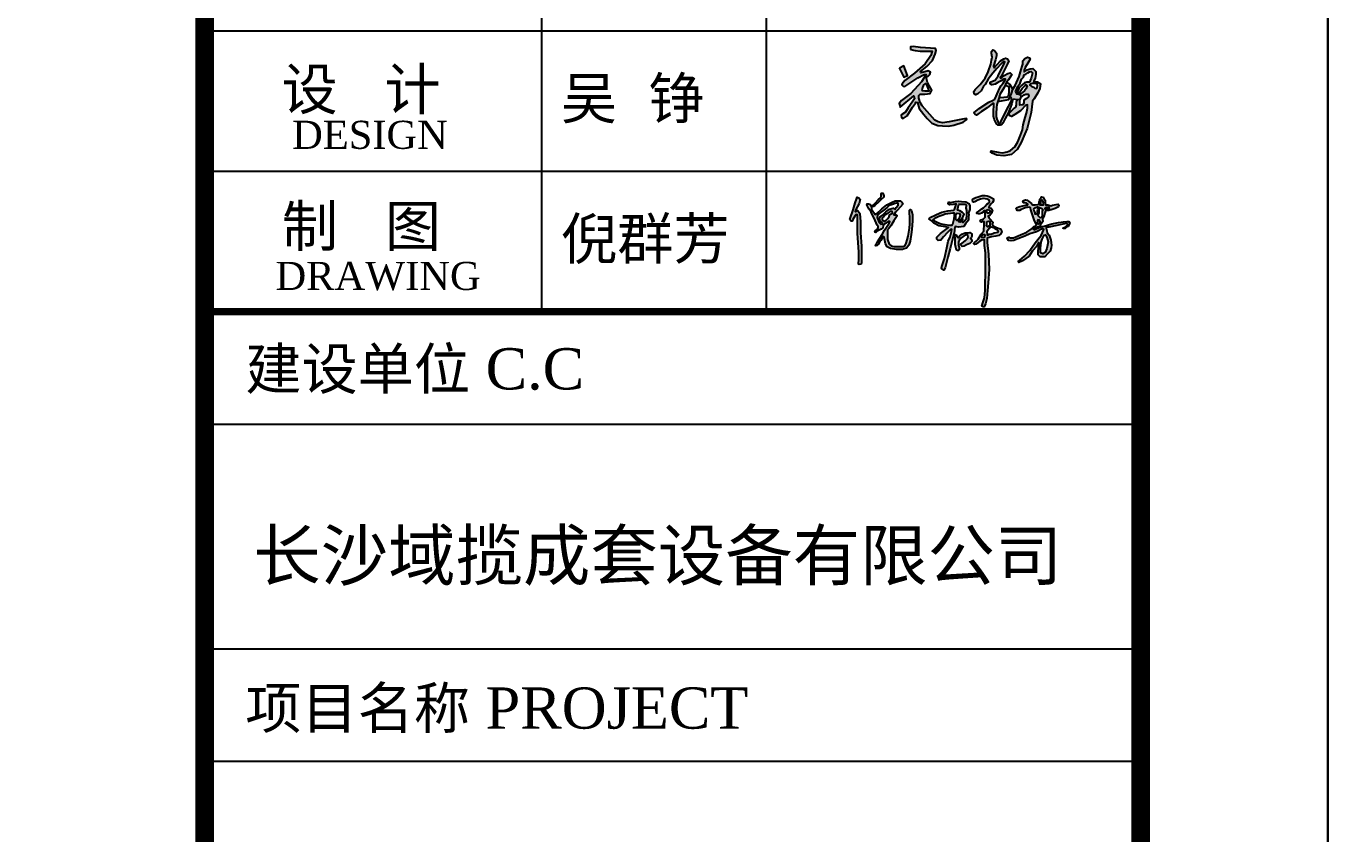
# Model space of a CAD drawing. Extents: x 498328 to 716449, y -893371 to -467753.
# Drawn here: x 603774 to 610727, y -814671 to -810355 of the extents above; entities that cross this region are included whole.
import ezdxf

# ---------------------------------------------------------------- set-up
doc = ezdxf.new("R2010")
doc.units = 0
doc.header["$LTSCALE"] = 1000
doc.layers.get('0').update_dxf_attribs({"linetype": 'CONTINUOUS'})
for name, color, linetype in [('PUB_TITLE', 4, 'CONTINUOUS'), ('TK-PUBLIC', 7, 'CONTINUOUS'), ('通用-图框C-SHET', 141, 'CONTINUOUS')]:
    doc.layers.add(name, color=color, linetype=linetype)
doc.layers.add('yichutu', color=7, linetype='CONTINUOUS', true_color=0xffffff, plot=False)
doc.styles.add('标识1', font='times.ttf')

# ---------------------------------------------------------------- blocks, each defined once
blk = doc.blocks.new('yct-841-594-84100-59400-100-1000.0')
at = {"layer": 'yichutu', "color": 7, "true_color": 0xffffff}
blk.add_lwpolyline([(0, 0), (0, 59400), (84100, 59400), (84100, 0)], close=True, dxfattribs=at)
blk = doc.blocks.new('吴铮')
h = blk.add_hatch(color=256)
h.dxf.hatch_style = 1
h.paths.add_polyline_path([(6155, -937), (6177, -886), (6184, -856), (6181, -837), (6055, -830), (5994, -820), (5971, -824), (5971, -847), (6011, -855), (6051, -859), (6152, -861), (6141, -895), (6094, -966), (6005, -1044), (5924, -1104), (5902, -1134), (5899, -1141), (5911, -1152), (5925, -1155), (6031, -1083), (6085, -1056), (6101, -1056), (6063, -1117), (5974, -1213), (5897, -1273), (5877, -1298), (5885, -1328), (6000, -1233), (6005, -1257), (5953, -1334), (5929, -1370), (5899, -1390), (5894, -1396), (5897, -1415), (5911, -1421), (5944, -1399), (5989, -1328), (6012, -1293), (6016, -1287), (6029, -1289), (6044, -1339), (6083, -1388), (6111, -1422), (6148, -1460), (6198, -1482), (6239, -1483), (6287, -1486), (6333, -1478), (6410, -1452), (6440, -1431), (6436, -1421), (6391, -1431), (6350, -1439), (6294, -1451), (6237, -1457), (6202, -1449), (6174, -1436), (6069, -1316), (6053, -1290), (6042, -1253), (6042, -1231), (6053, -1218), (6091, -1219), (6136, -1214), (6149, -1186), (6128, -1147), (6114, -1123), (6107, -1099), (6106, -1079), (6122, -1066), (6133, -1056), (6137, -1035), (6118, -1025), (6092, -1033), (6057, -1041), (6055, -1031), (6108, -987)])
h.paths.add_polyline_path([(6095, -1130), (6107, -1141), (6119, -1170), (6127, -1191), (6113, -1192), (6092, -1192), (6065, -1188), (6069, -1172), (6081, -1140)], flags=16)
h.paths.add_polyline_path([(5916, -983), (5878, -1001), (5916, -1077), (5945, -1063)], flags=17)
h = blk.add_hatch(color=256)
h.dxf.hatch_style = 1
h.paths.add_polyline_path([(6691, -1005), (6727, -966), (6744, -948), (6759, -948), (6751, -972), (6721, -1024), (6702, -1066), (6677, -1101), (6656, -1110), (6637, -1118), (6637, -1133), (6649, -1141), (6678, -1136), (6699, -1123), (6727, -1107), (6750, -1093), (6765, -1094), (6744, -1128), (6725, -1149), (6706, -1191), (6674, -1262), (6655, -1273), (6624, -1287), (6545, -1338), (6502, -1373), (6503, -1379), (6510, -1388), (6523, -1393), (6533, -1387), (6565, -1365), (6611, -1334), (6656, -1298), (6668, -1298), (6667, -1311), (6664, -1361), (6664, -1403), (6669, -1427), (6689, -1468), (6704, -1479), (6719, -1479), (6730, -1474), (6741, -1461), (6762, -1422), (6789, -1373), (6818, -1296), (6826, -1261), (6865, -1266), (6883, -1265), (6896, -1237), (6887, -1226), (6869, -1219), (6857, -1216), (6848, -1199), (6867, -1156), (6885, -1127), (6898, -1094), (6914, -1076), (6921, -1059), (6935, -1051), (6951, -1042), (6965, -1034), (6978, -1031), (6989, -1041), (6984, -1064), (6977, -1085), (6970, -1106), (6967, -1118), (6941, -1120), (6922, -1125), (6901, -1145), (6876, -1170), (6861, -1207), (6857, -1216), (6869, -1219), (6881, -1206), (6902, -1172), (6924, -1150), (6934, -1139), (6945, -1150), (6936, -1173), (6922, -1190), (6896, -1214), (6887, -1226), (6896, -1237), (6905, -1236), (6920, -1225), (6933, -1218), (6953, -1218), (6958, -1234), (6953, -1243), (6938, -1255), (6918, -1268), (6916, -1294), (6910, -1308), (6883, -1312), (6883, -1283), (6883, -1265), (6865, -1266), (6857, -1283), (6857, -1308), (6849, -1328), (6831, -1342), (6791, -1381), (6800, -1401), (6815, -1405), (6841, -1390), (6888, -1357), (6933, -1310), (6948, -1308), (6948, -1337), (6938, -1377), (6928, -1415), (6911, -1474), (6905, -1517), (6888, -1561), (6866, -1617), (6843, -1658), (6807, -1690), (6778, -1701), (6740, -1708), (6703, -1702), (6659, -1695), (6643, -1691), (6640, -1700), (6652, -1711), (6691, -1728), (6749, -1734), (6813, -1723), (6862, -1682), (6895, -1622), (6925, -1551), (6944, -1505), (6977, -1371), (6990, -1278), (7002, -1259), (7034, -1207), (7050, -1172), (7056, -1134), (7029, -1116), (7000, -1116), (7001, -1108), (7011, -1089), (7016, -1053), (7017, -1029), (6991, -1006), (6970, -1007), (6946, -1016), (6919, -1033), (6921, -1018), (6928, -996), (6949, -959), (6970, -926), (6965, -917), (6947, -910), (6925, -922), (6910, -942), (6910, -968), (6904, -985), (6894, -1013), (6878, -1071), (6845, -1147), (6824, -1178), (6813, -1213), (6802, -1239), (6814, -1254), (6813, -1271), (6788, -1322), (6751, -1396), (6724, -1451), (6717, -1460), (6705, -1460), (6699, -1448), (6693, -1429), (6685, -1407), (6685, -1380), (6688, -1334), (6691, -1306), (6699, -1280), (6710, -1246), (6718, -1222), (6753, -1163), (6773, -1119), (6789, -1100), (6816, -1054), (6802, -1041), (6783, -1046), (6753, -1064), (6735, -1077), (6723, -1086), (6719, -1078), (6731, -1065), (6744, -1039), (6760, -1006), (6780, -965), (6791, -942), (6782, -925), (6765, -919), (6751, -924), (6723, -942), (6691, -973), (6670, -999), (6663, -989), (6665, -986), (6681, -932), (6690, -899), (6688, -878), (6673, -854), (6659, -850), (6646, -862), (6647, -881), (6652, -911), (6647, -934), (6642, -970), (6618, -1033), (6593, -1085), (6552, -1139), (6510, -1179), (6500, -1198), (6503, -1215), (6516, -1225), (6532, -1215), (6561, -1190), (6579, -1152), (6594, -1138), (6618, -1093), (6658, -1045)])
h.paths.add_polyline_path([(6966, -1145), (6972, -1135), (6988, -1131), (7008, -1131), (7027, -1135), (7031, -1146), (7029, -1166), (7022, -1171), (7008, -1169), (7000, -1162), (6984, -1155), (6967, -1145)], flags=0)
h.paths.add_polyline_path([(7031, -1146), (7027, -1135), (7008, -1131), (6988, -1131), (6972, -1135), (6966, -1145), (6967, -1145), (6984, -1155), (7000, -1162), (7008, -1169), (7022, -1171), (7029, -1166)], flags=16)
h = blk.add_hatch(color=256)
h.dxf.hatch_style = 1
h.paths.add_polyline_path([(6824, -1178), (6813, -1162), (6801, -1138), (6773, -1119), (6762, -1144), (6791, -1154), (6791, -1185), (6791, -1209), (6786, -1236), (6776, -1244), (6750, -1248), (6708, -1252), (6699, -1281), (6791, -1263), (6799, -1245), (6813, -1213)])
for points in [[(5971, -847), (6011, -855), (6051, -859), (6152, -861), (6141, -895), (6094, -966), (6005, -1044), (5924, -1104), (5902, -1134), (5899, -1141), (5911, -1152), (5925, -1155), (6031, -1083), (6085, -1056), (6101, -1056), (6063, -1117), (5974, -1213), (5897, -1273), (5877, -1298), (5884, -1323), (5885, -1328), (6000, -1233), (6005, -1257), (5953, -1334), (5929, -1370), (5899, -1390), (5894, -1396), (5897, -1415), (5911, -1421), (5944, -1399), (5989, -1328), (6012, -1293), (6016, -1287), (6029, -1289), (6044, -1339), (6083, -1388), (6111, -1422), (6148, -1460), (6198, -1482), (6239, -1483), (6287, -1486), (6333, -1478), (6410, -1452), (6440, -1431), (6436, -1421), (6391, -1431), (6350, -1439), (6294, -1451), (6237, -1457), (6202, -1449), (6174, -1436), (6069, -1316), (6053, -1290), (6042, -1253), (6042, -1231), (6053, -1218), (6091, -1219), (6136, -1214), (6149, -1186), (6128, -1147), (6114, -1123), (6107, -1099), (6106, -1079), (6122, -1066), (6133, -1056), (6137, -1035), (6118, -1025), (6092, -1033), (6057, -1041), (6055, -1031), (6108, -987), (6155, -937), (6177, -886), (6184, -856), (6181, -837), (6055, -830), (5994, -820), (5971, -824), (5971, -847)], [(6826, -1261), (6818, -1296), (6789, -1373), (6762, -1422), (6741, -1461), (6730, -1474), (6719, -1479), (6704, -1479), (6689, -1468), (6669, -1427), (6664, -1403), (6664, -1361), (6667, -1311), (6668, -1298), (6656, -1298), (6611, -1334), (6565, -1365), (6533, -1387), (6523, -1393), (6510, -1388), (6503, -1379), (6502, -1373), (6545, -1338), (6624, -1287), (6655, -1273), (6674, -1262), (6706, -1191), (6725, -1149), (6744, -1128), (6765, -1094), (6750, -1093), (6727, -1107), (6699, -1123), (6678, -1136), (6649, -1141), (6637, -1133), (6637, -1118), (6656, -1110), (6677, -1101), (6702, -1066), (6721, -1024), (6751, -972), (6759, -948), (6744, -948), (6727, -966), (6691, -1005), (6658, -1045), (6618, -1093), (6594, -1138), (6579, -1152), (6561, -1190), (6532, -1215), (6516, -1225), (6503, -1215), (6500, -1198), (6510, -1179), (6552, -1139), (6593, -1085), (6618, -1033), (6642, -970), (6647, -934), (6652, -911), (6647, -881), (6646, -862)], [(6646, -862), (6659, -850), (6673, -854), (6688, -878), (6690, -899), (6681, -932), (6665, -986), (6663, -989), (6670, -999), (6691, -973), (6723, -942), (6751, -924), (6765, -919), (6782, -925), (6791, -942), (6780, -965), (6760, -1006), (6744, -1039), (6731, -1065), (6719, -1078), (6723, -1086), (6735, -1077), (6753, -1064), (6783, -1046), (6802, -1041), (6816, -1054), (6789, -1100), (6773, -1119), (6753, -1163), (6718, -1222), (6710, -1246), (6699, -1280), (6691, -1306), (6688, -1334), (6685, -1380), (6685, -1407), (6693, -1429), (6699, -1448), (6705, -1460), (6717, -1460), (6724, -1451), (6751, -1396), (6788, -1322), (6813, -1271), (6814, -1254)], [(6773, -1119), (6801, -1138), (6813, -1162), (6824, -1178), (6845, -1147), (6878, -1071), (6894, -1013), (6904, -985), (6910, -968), (6910, -942), (6925, -922), (6947, -910), (6965, -917), (6970, -926), (6949, -959), (6928, -996), (6921, -1018), (6919, -1033), (6946, -1016), (6970, -1007), (6991, -1006), (7017, -1029), (7016, -1053), (7011, -1089), (7001, -1108), (7000, -1116), (7029, -1116), (7056, -1134), (7050, -1172), (7034, -1207), (7002, -1259), (6990, -1278), (6977, -1371), (6944, -1505), (6925, -1551), (6895, -1622), (6862, -1682), (6813, -1723), (6749, -1734), (6691, -1728), (6652, -1711), (6640, -1700), (6643, -1691), (6659, -1695), (6703, -1702), (6740, -1708), (6778, -1701), (6807, -1690), (6843, -1658), (6866, -1617), (6888, -1561), (6905, -1517), (6911, -1474), (6928, -1415), (6938, -1377), (6948, -1337), (6948, -1308), (6933, -1310), (6888, -1357), (6841, -1390), (6815, -1405), (6800, -1401), (6791, -1381), (6831, -1342), (6849, -1328), (6857, -1308), (6857, -1283), (6865, -1266), (6826, -1261)], [(5877, -998), (5916, -1077), (5945, -1063), (5916, -983), (5878, -1001)], [(6848, -1199), (6867, -1156), (6885, -1127), (6898, -1094), (6914, -1076), (6921, -1059), (6935, -1051), (6951, -1042), (6965, -1034), (6978, -1031), (6989, -1041), (6984, -1064), (6977, -1085), (6970, -1106), (6967, -1118), (6941, -1120), (6922, -1125), (6901, -1145), (6876, -1170), (6861, -1207), (6857, -1216), (6869, -1219), (6881, -1206), (6902, -1172), (6924, -1150), (6934, -1139), (6945, -1150), (6936, -1173), (6922, -1190), (6896, -1214), (6887, -1226), (6896, -1237), (6905, -1236), (6920, -1225), (6933, -1218), (6953, -1218), (6958, -1234), (6953, -1243), (6938, -1255), (6918, -1268), (6916, -1294), (6910, -1308), (6883, -1312), (6883, -1283), (6883, -1265), (6865, -1266)], [(6065, -1188), (6092, -1192), (6113, -1192), (6127, -1191), (6119, -1170), (6107, -1141), (6095, -1130), (6081, -1140), (6069, -1172), (6065, -1188)], [(6699, -1281), (6791, -1263), (6799, -1245), (6813, -1213), (6824, -1178)], [(6762, -1144), (6791, -1154), (6791, -1185), (6791, -1209), (6786, -1236), (6776, -1244), (6750, -1248), (6718, -1251), (6708, -1252)], [(6967, -1145), (6984, -1155), (7000, -1162), (7008, -1169), (7022, -1171), (7029, -1166), (7031, -1146), (7027, -1135), (7008, -1131), (6988, -1131), (6972, -1135), (6966, -1145), (6967, -1145)], [(6814, -1254), (6802, -1239)], [(6848, -1199), (6857, -1216)], [(6887, -1226), (6869, -1219)], [(6896, -1237), (6883, -1265)]]:
    blk.add_lwpolyline(points)
blk = doc.blocks.new('倪群芳')
h = blk.add_hatch(color=256)
h.dxf.hatch_style = 1
h.paths.add_polyline_path([(8800.5, -1122.3), (8809.7, -1122.8), (8811.2, -1135.4), (8811.7, -1167.2), (8811.7, -1261.6), (8816.8, -1328.1), (8820.3, -1400.6), (8819.3, -1453), (8817.7, -1488.6), (8822.9, -1491.3), (8837.3, -1490.7), (8839.9, -1480.7), (8840.2, -1428.5), (8840.2, -1356.2), (8833.5, -1257.9), (8833.5, -1175.8), (8829.1, -1113.8), (8815.1, -1095.9), (8807.6, -1090.5), (8801.9, -1098.4), (8793.7, -1098.4), (8799.2, -1083), (8822.7, -1039.9), (8829.9, -1009.7), (8821.5, -996.4), (8808.8, -991.9), (8803.1, -1008.4), (8793.7, -1035.1), (8778.8, -1085.6), (8754.5, -1158.4), (8764.3, -1171.7), (8772.5, -1170), (8776.6, -1159.6), (8792, -1132.9)])
h.paths.add_polyline_path([(8915.3, -1064.7), (8929.1, -1062.5), (8938.3, -1055.7), (8965.7, -1030.2), (8984.2, -1013.4), (9006, -993.8), (9006, -982.8), (9001, -968.1), (8999.3, -963.7), (8987.5, -963.7), (8987.4, -971.3), (8987.4, -985.8), (8982.7, -995.4), (8965.1, -1012.5), (8940.6, -1036.4), (8928.4, -1048.6), (8912.7, -1056), (8908.3, -1054), (8902.1, -1044.8), (8892.9, -1041.5), (8882.9, -1043), (8879.1, -1050.4), (8884.6, -1059.5), (8895.9, -1078.9), (8913, -1103.8), (8940.7, -1166.2), (8955.6, -1199.9), (8962.8, -1210.8), (8962.8, -1220.8), (8955.3, -1231.5), (8943.1, -1239.7), (8939.8, -1251.9), (8947.3, -1253.9), (8956.2, -1245.8), (8976.4, -1234.3), (8985.1, -1229.4), (8997.5, -1220.6), (9000.3, -1206.4), (9014.6, -1191.4), (9038.4, -1174.4), (9050.2, -1174.4), (9046.2, -1184.8), (9026.9, -1214.7), (9010.5, -1236.6), (8994.2, -1268.6), (8976.9, -1296.4), (8959, -1325.3), (8949.4, -1343), (8943.5, -1347.2), (8947.5, -1352.9), (8956.5, -1351.2), (8963.4, -1343.2), (8974.4, -1325.4), (8983.5, -1313.4), (8994.8, -1297.3), (8999.7, -1284.3), (9007.8, -1289.7), (9013.5, -1313.1), (9017.5, -1337.7), (9031.2, -1361.4), (9055.3, -1374.4), (9099.2, -1382.1), (9144.4, -1380.3), (9157.5, -1375.8), (9173.1, -1370.4), (9190.5, -1347.9), (9200.7, -1318.8), (9209, -1268.9), (9213.4, -1233), (9217.5, -1169.2), (9217.5, -1123.6), (9211.7, -1091.7), (9200.2, -1085.3), (9195.7, -1090.1), (9195.7, -1105), (9198.4, -1147.6), (9198.4, -1191.4), (9195.6, -1222.5), (9187.2, -1281), (9179.6, -1308.4), (9172.4, -1334.4), (9164.7, -1352.4), (9150.3, -1359.6), (9132.8, -1359.6), (9103.1, -1359.6), (9079.2, -1359.6), (9060.6, -1354.5), (9045.2, -1342.2), (9032.4, -1306.7), (9032.2, -1279.6), (9032.2, -1256), (9034.1, -1236.2), (9041.4, -1227), (9058.8, -1205.2), (9081.4, -1169.4), (9105.8, -1130.9), (9093.8, -1123.2), (9079.6, -1123.2), (9084.8, -1115.8), (9092.5, -1104.9), (9107.6, -1090.2), (9126.2, -1066.1), (9146.4, -1045.4), (9139.4, -1029), (9128.5, -1018.7), (9111.6, -1018.7), (9089.1, -1020.6), (9062.6, -1032.9), (9029.3, -1048.4), (8990.6, -1079.5), (8953.7, -1112.8), (8942.7, -1120.8), (8915.7, -1082.5)])
h.paths.add_polyline_path([(8971.5, -1114.1), (8999.4, -1093.1), (9027.9, -1071.6), (9045.5, -1054.6), (9069.6, -1046.3), (9089.2, -1039.6), (9109.4, -1034.4), (9113.1, -1039.4), (9113.1, -1053), (9097.1, -1068.4), (9090, -1084.3), (9074.2, -1075.5), (9048.5, -1082.9), (9021.9, -1102.1), (8995.7, -1127), (8979, -1139.3), (8974.3, -1152.1), (8978, -1171.8), (8995.3, -1182.5), (8996.1, -1189.8), (8982.7, -1193.6), (8970.9, -1180.7), (8960.6, -1156.3), (8956.2, -1142.5), (8958.6, -1130.3)], flags=16)
h.paths.add_polyline_path([(8993.6, -1145.2), (9006.3, -1135), (9016.3, -1124.7), (9029.2, -1116.8), (9038.9, -1108.3), (9054.2, -1098.9), (9066.9, -1098.9), (9069.5, -1110.5), (9060.1, -1115.9), (9049.5, -1122.1), (9044.5, -1135.3), (9035.4, -1150), (9019.8, -1164.8), (9009.5, -1172.2), (8997.5, -1166.6), (8993.6, -1158.9)], flags=16)
h = blk.add_hatch(color=256)
h.dxf.hatch_style = 1
h.paths.add_polyline_path([(9542.4, -1042.6), (9540.6, -1055.4), (9529.2, -1089.2), (9480.9, -1092.9), (9435.5, -1103.6), (9397.3, -1121.3), (9345.4, -1145.3), (9343.2, -1156.8), (9356.9, -1166.6), (9375.8, -1184.7), (9413.6, -1205.2), (9461.8, -1213.1), (9485.7, -1218.4), (9456.6, -1239.5), (9426.3, -1261.4), (9398, -1290.5), (9398, -1304.3), (9408.4, -1313.8), (9427.9, -1311.9), (9449.5, -1287.5), (9478.9, -1254.2), (9502.6, -1231.2), (9509.4, -1231.6), (9508, -1247.1), (9498.1, -1288.2), (9483.1, -1318.9), (9472.4, -1368.1), (9455.2, -1446.7), (9439.9, -1499.5), (9434.4, -1516.8), (9435.7, -1525.5), (9451.8, -1534.4), (9461.7, -1516.4), (9481.8, -1437.3), (9497.7, -1374.3), (9530.3, -1245.2), (9530.3, -1230.5), (9534.4, -1210), (9560, -1214.9), (9598.5, -1209.8), (9612.8, -1191.5), (9634.3, -1164.1), (9634.3, -1137.6), (9635.9, -1124.8), (9634.4, -1108.8), (9643.5, -1084.6), (9643.5, -1057), (9635.3, -1039.6), (9614.2, -1026.2), (9580.9, -1023.9), (9563.5, -1022.4), (9538.3, -1025.8), (9500.1, -1031.1), (9486.9, -1027.1), (9482.9, -1042), (9494.8, -1048.5), (9520.6, -1046.6)])
h.paths.add_polyline_path([(9563.3, -1045.5), (9585.7, -1045.5), (9606.2, -1045.5), (9617.7, -1053.2), (9614.7, -1073.2), (9620.2, -1091.7), (9620.2, -1122.1), (9615.7, -1155.6), (9603.2, -1171.6), (9595.6, -1181.2), (9587.9, -1175.1), (9592.2, -1158.1), (9585.2, -1148.6), (9595.7, -1135.7), (9601.7, -1119.7), (9589.7, -1106.2), (9569.2, -1094.7), (9551.3, -1090.2), (9558.2, -1064.2)], flags=16)
h.paths.add_polyline_path([(9527.8, -1108.6), (9526.5, -1128.1), (9524.6, -1155.3), (9515.3, -1195.6), (9511.3, -1202.1), (9493.2, -1202.1), (9462.2, -1198.6), (9431.1, -1192.1), (9412, -1185.1), (9396.4, -1179.3), (9383, -1171.6), (9371.8, -1165.1), (9371.8, -1159.7), (9393, -1142.6), (9415.1, -1134), (9442.9, -1123.3), (9460.5, -1116.4), (9481.3, -1113), (9500.8, -1110.6), (9517.8, -1108.6)], flags=16)
h.paths.add_polyline_path([(9549.8, -1112.4), (9567.1, -1115), (9571.7, -1125.1), (9566.1, -1139.9), (9558.9, -1158.7), (9548.3, -1165.7), (9539.4, -1157.4), (9539.4, -1145), (9539.4, -1129.3), (9543.5, -1116)], flags=16)
h.paths.add_polyline_path([(9573.2, -1156.7), (9583.5, -1160.2), (9580.3, -1169.4), (9571.6, -1177.8), (9562.7, -1175.5), (9564.3, -1165.5), (9564.3, -1159.8)], flags=16)
h.paths.add_polyline_path([(9565.6, -1313.2), (9578.1, -1297.2), (9594.4, -1284.8), (9612, -1271.4), (9629.6, -1275), (9631.6, -1289.4), (9627, -1300.1), (9610.4, -1316.5), (9586.7, -1334), (9578.4, -1340.7), (9580.4, -1352.4), (9587.9, -1358.1), (9601.6, -1356.8), (9619.1, -1347.4), (9644.7, -1336.7), (9660, -1322.8), (9659.3, -1308.8), (9648.8, -1297.6), (9655.1, -1291.7), (9659.8, -1281.6), (9659.8, -1264.5), (9644.7, -1254.9), (9630.4, -1257.7), (9608.2, -1257.7), (9583.4, -1266), (9567, -1281.7), (9556.5, -1293.2), (9548.8, -1286.1), (9540, -1270.7), (9532.8, -1269.7), (9532.4, -1276.9), (9535.1, -1300.1), (9535.1, -1315.5), (9535.1, -1343.1), (9540.6, -1367), (9544.8, -1385.6), (9551.5, -1388.6), (9560.5, -1388.6), (9566.5, -1377.5), (9565.9, -1368.7), (9561, -1346.2), (9561, -1324.3)])
h.paths.add_polyline_path([(9753.8, -1308.3), (9753.8, -1350.7), (9760.5, -1405.2), (9760.3, -1512.3), (9758.8, -1685.8), (9752.4, -1738.5), (9743.5, -1769.7), (9734.2, -1802.6), (9741.9, -1806.9), (9751.5, -1805.7), (9759.7, -1783.3), (9770.6, -1743.3), (9775.8, -1685.6), (9781.1, -1627.9), (9787.5, -1529.7), (9782.3, -1415.4), (9772.7, -1328.6), (9772.9, -1296), (9777.1, -1294.5), (9805.7, -1286.6), (9837.4, -1282.4), (9860, -1276.1), (9874.1, -1264.9), (9880.8, -1247.2), (9872.2, -1228.3), (9853.1, -1223.5), (9833.1, -1212.3), (9814.4, -1201.7), (9809.1, -1187.8), (9817.9, -1180.4), (9808.4, -1173.2), (9794.2, -1154.9), (9785.2, -1145.2), (9780.6, -1134), (9792, -1129.3), (9805.5, -1112.4), (9811.9, -1088.4), (9802.6, -1073.1), (9785.7, -1069.2), (9786.4, -1062.4), (9803.1, -1043.3), (9811.7, -1032), (9820.3, -1020.7), (9818.6, -1004.8), (9802.5, -995.7), (9788, -987.4), (9773, -982.3), (9758.9, -980.5), (9736, -980.5), (9719.6, -985), (9706.9, -989.2), (9688.9, -995), (9673.3, -1003.6), (9664.6, -1009.7), (9665.6, -1030.4), (9671.5, -1029.7), (9681.9, -1027.2), (9704.5, -1015.9), (9723.6, -1006.3), (9745.3, -1003.5), (9771.9, -1006.3), (9786.4, -1015.6), (9789.3, -1028.2), (9782.7, -1037), (9769.3, -1045.2), (9757, -1058.4), (9744.6, -1071.7), (9734, -1079.3), (9710.7, -1095.9), (9696.3, -1106.1), (9696.7, -1113.6), (9707.8, -1116.2), (9718.8, -1116.7), (9730.4, -1110.6), (9741.7, -1103.6), (9751.3, -1095), (9759.1, -1095.3), (9758.6, -1114.7), (9758, -1141), (9746.3, -1153.4), (9735.5, -1157.9), (9725.9, -1161.9), (9721.2, -1169.7), (9729.5, -1177.4), (9742, -1174.1), (9751.1, -1176.9), (9751, -1189.8), (9746.7, -1245.8), (9727.4, -1267.7), (9706.1, -1304.2), (9691.4, -1318.4), (9678.2, -1329.7), (9672.3, -1336.6), (9678.4, -1344.8), (9688.2, -1342.3), (9695.8, -1336), (9706.6, -1329.6), (9719, -1318.4), (9730.1, -1311.9)])
h.paths.add_polyline_path([(9749.2, -1292.2), (9742, -1295.4), (9727.8, -1292.7), (9736.4, -1275.1), (9743.6, -1268.8), (9753.1, -1268.8), (9757.6, -1274.6), (9752.2, -1284.1)], flags=16)
h.paths.add_polyline_path([(9773.5, -1243.5), (9789.1, -1220), (9802.8, -1212.8), (9819.5, -1218.9), (9832.5, -1227.9), (9843.3, -1232.3), (9848.4, -1237.2), (9854.7, -1243.4), (9850.8, -1255.8), (9825.6, -1259.4), (9814, -1263.5), (9798.5, -1269), (9785.6, -1270.6), (9775, -1274.8)], flags=16)
h.paths.add_polyline_path([(9775.6, -1212.4), (9767.9, -1205), (9770, -1193.4), (9770.2, -1174), (9783.8, -1170.7), (9793.2, -1176.5), (9793.2, -1190.1), (9792.4, -1204.4), (9785.2, -1208.6)], flags=16)
h.paths.add_polyline_path([(9777, -1112.1), (9769.1, -1106.3), (9769.1, -1094.7), (9771.8, -1087.3), (9779.6, -1085.3), (9788.8, -1088.7), (9795.1, -1094.5), (9791.3, -1104.3), (9785.2, -1112.1)], flags=16)
h = blk.add_hatch(color=256)
h.dxf.hatch_style = 1
h.paths.add_polyline_path([(10192.6, -1229.3), (10190.2, -1236.8), (10182, -1255.2), (10172.8, -1276), (10158, -1293.5), (10129.6, -1331.9), (10087.9, -1387.9), (10048.7, -1429.6), (10014.1, -1459.3), (10003, -1471.1), (10007.8, -1478.5), (10035.8, -1464.7), (10083.2, -1430.4), (10107.7, -1391.2), (10140, -1357.3), (10154.4, -1329.9), (10160, -1333.6), (10160.4, -1346), (10154.4, -1368), (10152, -1394.6), (10152, -1420.5), (10165.7, -1436.2), (10182, -1434.9), (10199.8, -1434.9), (10220.8, -1413.9), (10240.3, -1394.5), (10248.2, -1369.2), (10250.1, -1349.3), (10245.3, -1312.6), (10233.7, -1275.5), (10218.7, -1258.1), (10214.9, -1241.8), (10210.4, -1222.3), (10210.4, -1215.6), (10229.5, -1215.6), (10288.6, -1202.9), (10333.4, -1194.2), (10364.5, -1188.1), (10371.4, -1196.6), (10363.1, -1203.3), (10357.8, -1207.5), (10352.6, -1213.7), (10343.7, -1217.7), (10334.4, -1221.8), (10338.6, -1224.3), (10351.2, -1224.3), (10360.9, -1216.3), (10372.3, -1209.3), (10380.3, -1196.4), (10384.8, -1185.5), (10379.2, -1174.3), (10363.3, -1174.3), (10338.4, -1175.1), (10300.6, -1181.5), (10253, -1189.5), (10195.6, -1208), (10170, -1212.3), (10154.1, -1220.5), (10135.1, -1226.6), (10120.1, -1234.3), (10114.6, -1231.1), (10128.1, -1219.8), (10162.5, -1209.5), (10167, -1199.1), (10174.8, -1187.5), (10184.7, -1172.5), (10182.8, -1157.1), (10193.2, -1141.2), (10199.3, -1110.4), (10204.9, -1094.9), (10229.3, -1092.6), (10246.7, -1087.1), (10277.7, -1076.8), (10301, -1063.6), (10304.7, -1052.5), (10299.4, -1043.7), (10284.4, -1046.9), (10258.2, -1051.5), (10244, -1056.8), (10237.3, -1054.6), (10223.3, -1050), (10204.1, -1050.3), (10204.1, -1046.7), (10203.8, -1031.3), (10203.8, -1013.8), (10193.9, -1001.6), (10188.3, -993.6), (10175.5, -989.5), (10172.3, -996.7), (10163.9, -1006.7), (10162.4, -1016.4), (10159.3, -1030.1), (10157.2, -1042.6), (10151.3, -1047.4), (10129, -1049.7), (10117.2, -1049.4), (10109.6, -1049.4), (10100.3, -1040.4), (10082, -1025.2), (10069.7, -1015.9), (10057.4, -1012.3), (10050.7, -1014), (10043, -1018.1), (10038.2, -1029.3), (10041.1, -1033.7), (10050.7, -1035.5), (10065.3, -1038.3), (10073.5, -1043.9), (10072.2, -1051.6), (10056.6, -1053.2), (10036.5, -1055.9), (10014.7, -1061.1), (9988.8, -1071.1), (9995.4, -1092), (10011.9, -1092.3), (10023.7, -1084.7), (10036.4, -1079.8), (10054.9, -1072.7), (10089.2, -1065.8), (10094, -1070.7), (10097.6, -1086.7), (10106.6, -1115.9), (10120.8, -1161.4), (10139.2, -1197.3), (10130.8, -1205.3), (10118.3, -1209.7), (10097.9, -1229.5), (10066.4, -1251.2), (10019.2, -1271.2), (9967.1, -1293.2), (9951.4, -1295.6), (9941.4, -1293.2), (9932.9, -1288.7), (9926.1, -1290.9), (9921.1, -1294.4), (9923.4, -1302.6), (9930.9, -1313.4), (9949.6, -1317.4), (9971.3, -1315.2), (9988.7, -1306.6), (9999.1, -1302.3), (10051.1, -1281.3), (10089.2, -1265.9), (10139, -1249.7), (10186.6, -1225.6)])
h.paths.add_polyline_path([(10204.8, -1272.5), (10216.2, -1288.7), (10225.8, -1324.9), (10215.3, -1373.9), (10203.4, -1402.6), (10185.9, -1412.1), (10168.4, -1406.8), (10168.4, -1371.8), (10172.6, -1327.6), (10179.9, -1304), (10196.1, -1275.1)], flags=16)
h.paths.add_polyline_path([(10161.1, -1189.1), (10152.5, -1190.9), (10143.9, -1184.5), (10144.8, -1167.2), (10149.1, -1160.1), (10160.1, -1162.3), (10165.4, -1176.9)], flags=16)
h.paths.add_polyline_path([(10165.1, -1146.7), (10155.3, -1136.4), (10147.9, -1128.7), (10156.9, -1108.7), (10156.9, -1092.7), (10155.6, -1077.4), (10160.5, -1069.6), (10153.9, -1067.1), (10148.8, -1083.3), (10146.3, -1096.7), (10144.9, -1112.6), (10141, -1121.5), (10140.5, -1121), (10135, -1119.5), (10127.4, -1118), (10127.4, -1107.9), (10124.3, -1095.9), (10116.4, -1081.7), (10131.5, -1070.4), (10145.8, -1064), (10160.1, -1069.5), (10179.3, -1076.8), (10185.8, -1084), (10180.6, -1097.6), (10180.6, -1132.2), (10175, -1142.5)], flags=16)
h.paths.add_polyline_path([(10211.7, -1084.7), (10201.9, -1081.3), (10202.1, -1073.3), (10211.7, -1067.6), (10228.8, -1067.6), (10235.5, -1073.6), (10227.6, -1082.6)], flags=16)
h.paths.add_polyline_path([(10189, -1051.1), (10177.9, -1051.1), (10166.5, -1051.1), (10166.5, -1043.3), (10169.6, -1038.8), (10170.9, -1027.6), (10173.3, -1018), (10178.4, -1012.9), (10184.2, -1018.7), (10189, -1035.8)], flags=16)
for points in [[(9001, -968.1), (9006, -982.8), (9006, -993.8), (8984.2, -1013.4), (8965.7, -1030.2), (8938.3, -1055.7), (8929.1, -1062.5), (8915.3, -1064.7), (8915.7, -1082.5), (8942.7, -1120.8), (8953.7, -1112.8), (8990.6, -1079.5), (9029.3, -1048.4), (9062.6, -1032.9), (9089.1, -1020.6), (9111.6, -1018.7), (9128.5, -1018.7), (9139.4, -1029), (9146.4, -1045.4), (9126.2, -1066.1), (9107.6, -1090.2), (9092.5, -1104.9), (9084.8, -1115.8), (9079.6, -1123.2), (9093.8, -1123.2), (9105.8, -1130.9), (9081.4, -1169.4), (9058.8, -1205.2), (9041.4, -1227), (9034.1, -1236.2), (9032.2, -1256), (9032.2, -1279.6), (9032.4, -1306.7), (9045.2, -1342.2), (9060.6, -1354.5), (9079.2, -1359.6), (9103.1, -1359.6), (9132.8, -1359.6), (9150.3, -1359.6), (9164.7, -1352.4), (9172.4, -1334.4), (9179.6, -1308.4), (9187.2, -1281), (9195.6, -1222.5), (9198.4, -1191.4), (9198.4, -1147.6), (9195.7, -1105), (9195.7, -1090.1), (9200.2, -1085.3), (9211.7, -1091.7), (9217.5, -1123.6), (9217.5, -1169.2), (9213.4, -1233), (9209, -1268.9), (9200.7, -1318.8), (9190.5, -1347.9), (9173.1, -1370.4), (9157.5, -1375.8), (9144.4, -1380.3), (9099.2, -1382.1), (9055.3, -1374.4), (9031.2, -1361.4), (9017.5, -1337.7), (9013.5, -1313.1), (9007.8, -1289.7), (8999.7, -1284.3), (8994.8, -1297.3), (8983.5, -1313.4), (8974.4, -1325.4), (8963.4, -1343.2), (8956.5, -1351.2), (8947.5, -1352.9), (8943.5, -1347.2), (8949.4, -1343), (8959, -1325.3), (8976.9, -1296.4), (8994.2, -1268.6), (9010.5, -1236.6), (9026.9, -1214.7), (9046.2, -1184.8), (9050.2, -1174.4), (9038.4, -1174.4), (9014.6, -1191.4), (9000.3, -1206.4), (8997.5, -1220.6), (8985.1, -1229.4), (8976.4, -1234.3), (8956.2, -1245.8), (8947.3, -1253.9), (8939.8, -1251.9), (8943.1, -1239.7), (8955.3, -1231.5), (8962.8, -1220.8), (8962.8, -1210.8), (8955.6, -1199.9), (8940.7, -1166.2), (8913, -1103.8), (8895.9, -1078.9), (8884.6, -1059.5), (8879.1, -1050.4), (8882.9, -1043), (8892.9, -1041.5), (8902.1, -1044.8), (8908.3, -1054), (8912.7, -1056), (8928.4, -1048.6), (8940.6, -1036.4), (8965.1, -1012.5), (8982.7, -995.4), (8987.4, -985.8), (8987.4, -971.3), (8987.5, -963.7), (8999.3, -963.7), (9001, -968.1)], [(8754.5, -1158.4), (8778.8, -1085.6), (8793.7, -1035.1), (8803.1, -1008.4), (8808.8, -991.9), (8821.5, -996.4), (8829.9, -1009.7), (8822.7, -1039.9), (8799.2, -1083), (8793.7, -1098.4), (8801.9, -1098.4), (8807.6, -1090.5), (8815.1, -1095.9), (8829.1, -1113.8), (8833.5, -1175.8), (8833.5, -1257.9), (8840.2, -1356.2), (8840.2, -1428.5), (8839.9, -1480.7), (8837.3, -1490.7), (8822.9, -1491.3), (8817.7, -1488.6), (8819.3, -1453), (8820.3, -1400.6), (8816.8, -1328.1), (8811.7, -1261.6), (8811.7, -1167.2), (8811.2, -1135.4), (8809.7, -1122.8), (8800.5, -1122.3), (8792, -1132.9), (8776.6, -1159.6), (8772.5, -1170), (8764.3, -1171.7), (8754.5, -1158.4)], [(8995.3, -1182.5), (8978, -1171.8), (8974.3, -1152.1), (8979, -1139.3), (8995.7, -1127), (9021.9, -1102.1), (9048.5, -1082.9), (9074.2, -1075.5), (9090, -1084.3), (9097.1, -1068.4), (9113.1, -1053), (9113.1, -1039.4), (9109.4, -1034.4), (9089.2, -1039.6), (9069.6, -1046.3), (9045.5, -1054.6), (9027.9, -1071.6), (8999.4, -1093.1), (8971.5, -1114.1), (8958.6, -1130.3), (8956.2, -1142.5), (8960.6, -1156.3), (8970.9, -1180.7), (8982.7, -1193.6), (8996.1, -1189.8), (8995.3, -1182.5)], [(9486.9, -1027.1), (9500.1, -1031.1), (9538.3, -1025.8), (9563.5, -1022.4), (9580.9, -1023.9), (9614.2, -1026.2), (9635.3, -1039.6), (9643.5, -1057), (9643.5, -1084.6), (9634.4, -1108.8), (9635.9, -1124.8), (9634.3, -1137.6), (9634.3, -1164.1), (9612.8, -1191.5), (9598.5, -1209.8), (9560, -1214.9), (9534.4, -1210), (9530.3, -1230.5), (9530.3, -1245.2), (9497.7, -1374.3), (9481.8, -1437.3), (9461.7, -1516.4), (9451.8, -1534.4), (9435.7, -1525.5), (9434.4, -1516.8), (9439.9, -1499.5), (9455.2, -1446.7), (9472.4, -1368.1), (9483.1, -1318.9), (9498.1, -1288.2), (9508, -1247.1), (9509.4, -1231.6), (9502.6, -1231.2), (9478.9, -1254.2), (9449.5, -1287.5), (9427.9, -1311.9), (9408.4, -1313.8), (9398, -1304.3), (9398, -1290.5), (9426.3, -1261.4), (9456.6, -1239.5), (9485.7, -1218.4), (9461.8, -1213.1), (9413.6, -1205.2), (9375.8, -1184.7), (9356.9, -1166.6), (9343.2, -1156.8), (9345.4, -1145.3), (9397.3, -1121.3), (9435.5, -1103.6), (9480.9, -1092.9), (9526.1, -1089.4), (9530.5, -1085.4), (9540.6, -1055.4), (9542.4, -1042.6), (9520.6, -1046.6), (9494.8, -1048.5), (9482.9, -1042), (9486.9, -1027.1)], [(9551.3, -1090.2), (9558.2, -1064.2), (9563.3, -1045.5), (9585.7, -1045.5), (9606.2, -1045.5), (9617.7, -1053.2), (9614.7, -1073.2), (9620.2, -1091.7), (9620.2, -1122.1), (9615.7, -1155.6), (9603.2, -1171.6), (9595.6, -1181.2), (9587.9, -1175.1), (9592.2, -1158.1), (9585.2, -1148.6), (9595.7, -1135.7), (9601.7, -1119.7), (9589.7, -1106.2), (9569.2, -1094.7), (9551.3, -1090.2)], [(9665.6, -1030.4), (9664.6, -1009.7), (9673.3, -1003.6), (9688.9, -995), (9706.9, -989.2), (9719.6, -985), (9736, -980.5), (9758.9, -980.5), (9773, -982.3), (9788, -987.4), (9802.5, -995.7), (9818.6, -1004.8), (9820.3, -1020.7), (9811.7, -1032), (9803.1, -1043.3), (9786.4, -1062.4), (9786.4, -1062.4), (9785.7, -1069.2), (9802.6, -1073.1), (9811.9, -1088.4), (9805.5, -1112.4), (9792, -1129.3), (9780.6, -1134), (9785.2, -1145.2), (9794.2, -1154.9), (9808.4, -1173.2), (9817.9, -1180.4), (9811.4, -1185.9), (9810.7, -1192), (9814.4, -1201.7), (9833.1, -1212.3), (9853.1, -1223.5), (9872.2, -1228.3), (9880.8, -1247.2), (9874.1, -1264.9), (9860, -1276.1), (9837.4, -1282.4), (9805.7, -1286.6), (9777.1, -1294.5), (9772.9, -1296), (9772.7, -1328.6), (9782.3, -1415.4), (9787.5, -1529.7), (9781.1, -1627.9), (9775.8, -1685.6), (9770.6, -1743.3), (9759.7, -1783.3), (9751.5, -1805.7), (9741.9, -1806.9), (9734.2, -1802.6), (9743.5, -1769.7), (9752.4, -1738.5), (9758.8, -1685.8), (9760.3, -1512.3), (9760.5, -1405.2), (9753.8, -1350.7), (9753.8, -1308.3), (9730.1, -1311.9), (9719, -1318.4), (9706.6, -1329.6), (9695.8, -1336), (9688.2, -1342.3), (9678.4, -1344.8), (9672.3, -1336.6), (9678.2, -1329.7), (9691.4, -1318.4), (9706.1, -1304.2), (9727.4, -1267.7), (9746.7, -1245.8), (9751, -1189.8), (9751.1, -1176.9), (9742, -1174.1), (9729.5, -1177.4), (9721.2, -1169.7), (9725.9, -1161.9), (9735.5, -1157.9), (9746.3, -1153.4), (9758, -1141), (9758.6, -1114.7), (9759.1, -1095.3), (9751.3, -1095), (9741.7, -1103.6), (9730.4, -1110.6), (9718.8, -1116.7), (9707.8, -1116.2), (9696.7, -1113.6), (9696.3, -1106.1), (9710.7, -1095.9), (9734, -1079.3), (9744.6, -1071.7), (9757, -1058.4), (9769.3, -1045.2), (9782.7, -1037), (9789.3, -1028.2), (9786.4, -1015.6), (9771.9, -1006.3), (9745.3, -1003.5), (9723.6, -1006.3), (9704.5, -1015.9), (9681.9, -1027.2), (9671.5, -1029.7), (9665.6, -1030.4)], [(9988.8, -1071.1), (10014.7, -1061.1), (10036.5, -1055.9), (10056.6, -1053.2), (10072.2, -1051.6), (10073.5, -1043.9), (10065.3, -1038.3), (10050.7, -1035.5), (10041.1, -1033.7), (10038.2, -1029.3), (10043, -1018.1), (10050.7, -1014), (10057.4, -1012.3), (10069.7, -1015.9), (10082, -1025.2), (10100.3, -1040.4), (10109.6, -1049.4), (10117.2, -1049.4), (10129, -1049.7), (10151.3, -1047.4), (10157.2, -1042.6), (10159.3, -1030.1), (10162.4, -1016.4), (10163.9, -1006.7), (10172.3, -996.7), (10175.5, -989.5), (10188.3, -993.6), (10193.9, -1001.6), (10203.8, -1013.8), (10203.8, -1031.3), (10204.1, -1046.7), (10204.1, -1050.3), (10223.3, -1050), (10237.3, -1054.6), (10244, -1056.8), (10258.2, -1051.5), (10284.4, -1046.9), (10299.4, -1043.7), (10304.7, -1052.5), (10301, -1063.6), (10277.7, -1076.8), (10246.7, -1087.1), (10229.3, -1092.6), (10204.9, -1094.9), (10199.3, -1110.4), (10193.2, -1141.2), (10182.8, -1157.1), (10184.7, -1172.5), (10174.8, -1187.5), (10167, -1199.1), (10162.5, -1209.5), (10128.1, -1219.8), (10114.6, -1231.1), (10120.1, -1234.3), (10135.1, -1226.6), (10154.1, -1220.5), (10170, -1212.3), (10195.6, -1208), (10253, -1189.5), (10300.6, -1181.5), (10338.4, -1175.1), (10363.3, -1174.3), (10379.2, -1174.3), (10384.8, -1185.5), (10380.3, -1196.4), (10372.3, -1209.3), (10360.9, -1216.3), (10351.2, -1224.3), (10338.6, -1224.3), (10334.4, -1221.8), (10343.7, -1217.7), (10352.6, -1213.7), (10357.8, -1207.5), (10363.1, -1203.3), (10371.4, -1196.6), (10364.5, -1188.1), (10333.4, -1194.2), (10288.6, -1202.9), (10229.5, -1215.6), (10210.4, -1215.6), (10210.4, -1222.3), (10214.9, -1241.8), (10218.7, -1258.1), (10233.7, -1275.5), (10245.3, -1312.6), (10250.1, -1349.3), (10248.2, -1369.2), (10240.3, -1394.5), (10220.8, -1413.9), (10199.8, -1434.9), (10182, -1434.9), (10165.7, -1436.2), (10152, -1420.5), (10152, -1394.6), (10154.4, -1368), (10160.4, -1346), (10160, -1333.6), (10154.4, -1329.9), (10140, -1357.3), (10107.7, -1391.2), (10083.2, -1430.4), (10035.8, -1464.7), (10007.8, -1478.5), (10003, -1471.1), (10014.1, -1459.3), (10048.7, -1429.6), (10087.9, -1387.9), (10129.6, -1331.9), (10158, -1293.5), (10172.8, -1276), (10182, -1255.2), (10190.2, -1236.8), (10192.6, -1229.3), (10186.6, -1225.6), (10139, -1249.7), (10089.2, -1265.9), (10051.1, -1281.3), (9999.1, -1302.3), (9988.7, -1306.6), (9971.3, -1315.2), (9949.6, -1317.4), (9930.9, -1313.4), (9923.4, -1302.6), (9921.1, -1294.4), (9926.1, -1290.9), (9932.9, -1288.7), (9941.4, -1293.2), (9951.4, -1295.6), (9967.1, -1293.2), (10019.2, -1271.2), (10066.4, -1251.2), (10097.9, -1229.5), (10118.3, -1209.7), (10130.8, -1205.3), (10139.2, -1197.3), (10120.8, -1161.4), (10106.6, -1115.9), (10097.6, -1086.7), (10094, -1070.7), (10089.2, -1065.8), (10054.9, -1072.7), (10036.4, -1079.8), (10023.7, -1084.7), (10011.9, -1092.3), (9995.4, -1092), (9988.8, -1071.1)], [(10173.3, -1018), (10178.4, -1012.9), (10184.2, -1018.7), (10189, -1035.8), (10189, -1051.1), (10177.9, -1051.1), (10166.5, -1051.1), (10166.5, -1043.3), (10169.6, -1038.8), (10170.9, -1027.6), (10173.3, -1018)], [(9515.3, -1195.6), (9511.3, -1202.1), (9493.2, -1202.1), (9462.2, -1198.6), (9431.1, -1192.1), (9412, -1185.1), (9396.4, -1179.3), (9383, -1171.6), (9371.8, -1165.1), (9371.8, -1159.7), (9393, -1142.6), (9415.1, -1134), (9442.9, -1123.3), (9460.5, -1116.4), (9481.3, -1113), (9500.8, -1110.6), (9517.8, -1108.6), (9527.8, -1108.6), (9526.5, -1128.1), (9524.6, -1155.3), (9515.3, -1195.6)], [(9549.8, -1112.4), (9567.1, -1115), (9571.7, -1125.1), (9566.1, -1139.9), (9558.9, -1158.7), (9548.3, -1165.7), (9539.4, -1157.4), (9539.4, -1145), (9539.4, -1129.3), (9543.5, -1116), (9549.8, -1112.4)], [(9573.2, -1156.7), (9583.5, -1160.2), (9580.3, -1169.4), (9571.6, -1177.8), (9562.7, -1175.5), (9564.3, -1165.5), (9564.3, -1159.8), (9573.2, -1156.7)], [(9779.6, -1085.3), (9788.8, -1088.7), (9795.1, -1094.5), (9791.3, -1104.3), (9785.2, -1112.1), (9777, -1112.1), (9769.1, -1106.3), (9769.1, -1094.7), (9771.8, -1087.3), (9779.6, -1085.3)], [(10116.4, -1081.7), (10131.5, -1070.4), (10145.8, -1064), (10160.1, -1069.5), (10179.3, -1076.8), (10185.8, -1084), (10180.6, -1097.6), (10180.6, -1132.2), (10175, -1142.5), (10165.1, -1146.7), (10155.3, -1136.4), (10147.9, -1128.7)], [(10141, -1121.5), (10140.5, -1121), (10135, -1119.5), (10127.4, -1118), (10127.4, -1107.9), (10124.3, -1095.9), (10116.4, -1081.7)], [(10141, -1121.5), (10144.9, -1112.6), (10146.3, -1096.7), (10148.8, -1083.3), (10153.9, -1067.1)], [(10160.5, -1069.6), (10155.6, -1077.4), (10156.9, -1092.7), (10156.9, -1108.7), (10147.9, -1128.7)], [(10202.1, -1073.3), (10211.7, -1067.6), (10228.8, -1067.6), (10235.5, -1073.6), (10227.6, -1082.6), (10211.7, -1084.7), (10201.9, -1081.3), (10202.1, -1073.3)], [(9540, -1270.7), (9548.8, -1286.1), (9556.5, -1293.2), (9567, -1281.7), (9583.4, -1266), (9608.2, -1257.7), (9630.4, -1257.7), (9644.7, -1254.9), (9659.8, -1264.5), (9659.8, -1281.6), (9655.1, -1291.7), (9648.8, -1297.6), (9659.3, -1308.8), (9660, -1322.8), (9644.7, -1336.7), (9619.1, -1347.4), (9601.6, -1356.8), (9587.9, -1358.1), (9580.4, -1352.4), (9578.4, -1340.7), (9586.7, -1334), (9610.4, -1316.5), (9627, -1300.1), (9631.6, -1289.4), (9629.6, -1275), (9612, -1271.4), (9594.4, -1284.8), (9578.1, -1297.2), (9565.6, -1313.2), (9561, -1324.3), (9561, -1346.2), (9565.9, -1368.7), (9566.5, -1377.5), (9560.5, -1388.6), (9551.5, -1388.6), (9544.8, -1385.6), (9540.6, -1367), (9535.1, -1343.1), (9535.1, -1315.5), (9535.1, -1300.1), (9532.4, -1276.9), (9532.8, -1269.7), (9540, -1270.7)], [(9770.2, -1174), (9783.8, -1170.7), (9793.2, -1176.5), (9793.2, -1190.1), (9792.4, -1204.4), (9785.2, -1208.6), (9775.6, -1212.4), (9767.9, -1205), (9770, -1193.4), (9770.2, -1174)], [(9773.5, -1243.5), (9789.1, -1220), (9802.8, -1212.8), (9819.5, -1218.9), (9832.5, -1227.9), (9843.3, -1232.3), (9848.4, -1237.2), (9854.7, -1243.4), (9850.8, -1255.8), (9825.6, -1259.4), (9814, -1263.5), (9798.5, -1269), (9785.6, -1270.6), (9777.7, -1273.7), (9775, -1273.7), (9773.5, -1243.5)], [(10143.9, -1184.5), (10152.5, -1190.9), (10161.1, -1189.1), (10165.4, -1176.9), (10160.1, -1162.3), (10149.1, -1160.1), (10144.8, -1167.2), (10143.9, -1184.5)], [(9727.8, -1292.7), (9736.4, -1275.1), (9743.6, -1268.8), (9753.1, -1268.8), (9757.6, -1274.6), (9752.2, -1284.1), (9749.2, -1292.2), (9742, -1295.4), (9727.8, -1292.7)], [(10179.9, -1304), (10196.1, -1275.1), (10204.8, -1272.5), (10216.2, -1288.7), (10225.8, -1324.9), (10215.3, -1373.9), (10203.4, -1402.6), (10185.9, -1412.1), (10168.4, -1406.8), (10168.4, -1371.8), (10172.6, -1327.6), (10179.9, -1304)]]:
    blk.add_lwpolyline(points)
blk.add_lwpolyline([(9009.5, -1172.2), (9019.8, -1164.8), (9035.4, -1150), (9044.5, -1135.3), (9049.5, -1122.1), (9060.1, -1115.9), (9069.5, -1110.5), (9066.9, -1098.9), (9054.2, -1098.9), (9038.9, -1108.3), (9029.2, -1116.8), (9016.3, -1124.7), (9006.3, -1135), (8993.6, -1145.2), (8993.6, -1158.9), (8997.5, -1166.6)], close=True)
blk = doc.blocks.new('图框1')
at = {"layer": '通用-图框C-SHET'}
for p, q in [((707539.4, -229106), (707539.4, -235106)), ((704539.4, -233606), (709539.4, -233606)), ((704539.4, -234356), (709539.4, -234356))]:
    blk.add_line(p, q, dxfattribs=at)
at = {"layer": '通用-图框C-SHET', "const_width": 40}
blk.add_lwpolyline([(704539.4, -235106), (709539.4, -235106)], dxfattribs=at)
for name, p, xscale, yscale, zscale in [('吴铮', (704488.2, -233163.7), 0.6400000000000001, 0.6400000000000001, 0.6400000000000001), ('倪群芳', (701683, -233779.4), 0.72, 0.72, 0.72)]:
    blk.add_blockref(name, p, dxfattribs=dict(xscale=xscale, yscale=yscale, zscale=zscale))
at = {"layer": 'TK-PUBLIC', "style": '标识1'}
for s, height, p in [('设   计', 220, (704950.4, -234027)), ('DESIGN', 150, (705007.4, -234236)), ('制   图', 220, (704952.6, -234758)), ('DRAWING', 150, (704918.7, -234989.8))]:
    blk.add_text(s, height=height, dxfattribs=at).set_placement(p)
at = {"layer": 'TK-PUBLIC', "color": 1, "style": '标识1'}
for s, p in [('吴  铮', (706443.2, -234075.9)), ('倪群芳', (706443.2, -234825.9))]:
    blk.add_text(s, height=220, dxfattribs=at).set_placement(p)

msp = doc.modelspace()

# ---------------------------------------------------------------- linework, layer by layer
at = {"layer": 'PUB_TITLE'}
msp.add_lwpolyline([(526627.4, -821882.5), (610727.4, -821882.5), (610727.4, -762482.5), (526627.4, -762482.5)], close=True, dxfattribs=at)
at = {"layer": 'PUB_TITLE', "const_width": 100}
msp.add_lwpolyline([(529127.4, -820882.5), (609727.4, -820882.5), (609727.4, -763482.5), (529127.4, -763482.5)], close=True, dxfattribs=at)
at = {"layer": '通用-图框C-SHET'}
for p, q in [((606527.4, -801382.5), (606527.4, -811882.5)), ((604727.4, -813682.5), (609727.4, -813682.5))]:
    msp.add_line(p, q, dxfattribs=at)
at = {"layer": '通用-图框C-SHET', "const_width": 100}
msp.add_lwpolyline([(604727.4, -820882.5), (604727.4, -794932.5)], dxfattribs=at)
at = {"layer": '通用-图框C-SHET'}
for points in [[(604727.4, -812482.5), (609727.4, -812482.5)], [(604727.4, -814282.5), (609727.4, -814282.5)]]:
    msp.add_lwpolyline(points, dxfattribs=at)

# ---------------------------------------------------------------- block references
at = {"color": 1, "lineweight": 13}
msp.add_blockref('图框1', (-99812.1, -576774.9), dxfattribs=at)
at = {"layer": 'yichutu'}
msp.add_blockref('yct-841-594-84100-59400-100-1000.0', (526627.4, -821882.5), dxfattribs=at)

# ---------------------------------------------------------------- texts
at = {"layer": 'TK-PUBLIC', "style": '标识1'}
for s, p in [('建设单位 C.C', (604944.9, -812295.8)), ('项目名称 PROJECT', (604944.9, -814107.8))]:
    msp.add_text(s, height=220, dxfattribs=at).set_placement(p)
at = {"layer": 'TK-PUBLIC', "color": 1, "style": '标识1'}
msp.add_text('长沙域揽成套设备有限公司', height=264, dxfattribs=at).set_placement((604987.5, -813314))

doc.saveas('drawing.dxf')
